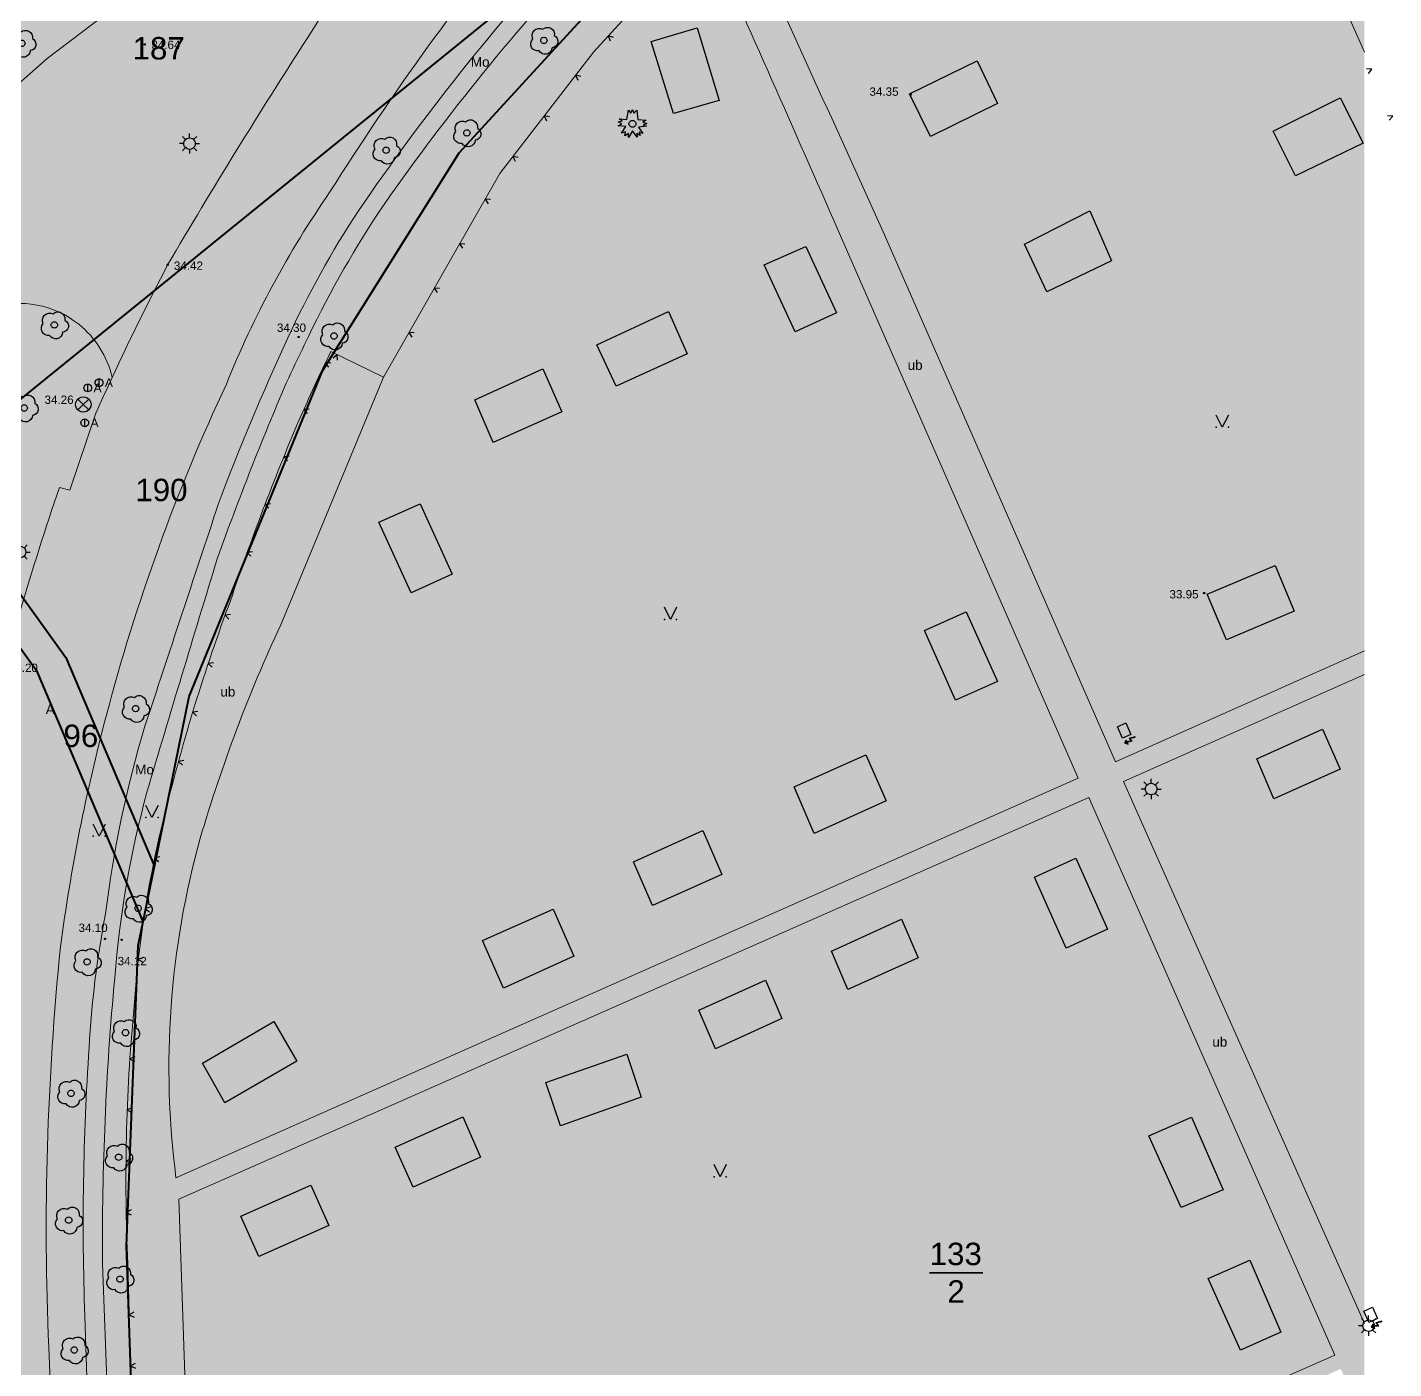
# Model space of a CAD drawing. Header units: metres. Extents: x 363857 to 365179, y 5807840 to 5809004.
# Drawn here: x 364895.6 to 365002.3, y 5808185.4 to 5808290.2 of the extents above; entities that cross this region are included whole.
import ezdxf

# ---------------------------------------------------------------- set-up
doc = ezdxf.new("R2010")
doc.units = ezdxf.units.M
doc.header["$LTSCALE"] = 0.5
doc.linetypes.add('LF11.26', pattern=[0])
doc.layers.get('0').update_dxf_attribs({"color": 1, "linetype": 'CONTINUOUS'})
for name, color, linetype in [('Flurstücksgrenze', 5, 'CONTINUOUS'), ('Stk.Abwasserentsorgung', 1, 'CONTINUOUS'), ('Stk.Befestigungsarten', 1, 'CONTINUOUS'), ('Stk.Beleuchtung', 1, 'CONTINUOUS'), ('Stk.Bäume', 1, 'CONTINUOUS'), ('Stk.Einfriedungen', 1, 'CONTINUOUS'), ('Stk.Gebäude', 202, 'CONTINUOUS'), ('Stk.Geländehöhen', 1, 'CONTINUOUS'), ('Stk.Grünflächen', 1, 'CONTINUOUS'), ('Stk.Stromversorgung', 1, 'CONTINUOUS'), ('Stk.Topografie allgemein', 1, 'CONTINUOUS'), ('Stk.Ver- und Entsorgungsanlagen allgemein', 1, 'CONTINUOUS')]:
    doc.layers.add(name, color=color, linetype=linetype)
doc.styles.add('Arial', font='Arial.ttf')
doc.styles.add('TA  11.0401.0000', font='Arial.ttf')

# ---------------------------------------------------------------- blocks, each defined once
blk = doc.blocks.new('S11..378')
at = {"color": 0, "lineweight": -2}
blk.add_lwpolyline([(-0.025, 0.05), (0, 0), (0.025, 0.05)], dxfattribs=at)
blk = doc.blocks.new('Geländehöhe')
at = {"color": 0, "lineweight": -2}
for points in [[(0.0087, -0.005, -0.5773503), (-0.0087, -0.005, -0.5773503), (0, 0.01, -0.5773503)], [(0.0043, -0.0025, -0.5773503), (-0.0043, -0.0025, -0.5773503), (0, 0.005, -0.5773503)]]:
    blk.add_lwpolyline(points, format="xyb", close=True, dxfattribs=at)
blk = doc.blocks.new('S11..60')
at = {"color": 0, "lineweight": -2}
for points in [[(0.165, 0.075, -0.7675055), (0.13, -0.115, -0.7475991), (-0.075, -0.165, -0.7388858), (-0.175, 0.02, -0.7315501), (-0.02, 0.175, -0.7388858)], [(0.0433, -0.025, -0.5773503), (-0.0433, -0.025, -0.5773503), (0, 0.05, -0.5773503)]]:
    blk.add_lwpolyline(points, format="xyb", close=True, dxfattribs=at)
blk = doc.blocks.new('Nadelbaum')
at = {"color": 0, "lineweight": -2}
blk.add_lwpolyline([(0.185, 0.155), (0.475, 0.125), (0.365, 0.06), (0.5, 0.015), (0.37, -0.045), (0.49, -0.085), (0.21, -0.12), (0.36, -0.335), (0.235, -0.285), (0.265, -0.41), (0.155, -0.34), (0.16, -0.465), (0, -0.245), (-0.14, -0.47), (-0.14, -0.34), (-0.26, -0.415), (-0.24, -0.28), (-0.375, -0.32), (-0.225, -0.09), (-0.49, -0.07), (-0.37, 0), (-0.49, 0.07), (-0.355, 0.1), (-0.46, 0.175), (-0.195, 0.145), (-0.135, 0.475), (-0.06, 0.365), (0, 0.495), (0.05, 0.37), (0.15, 0.475)], close=True, dxfattribs=at)
blk.add_lwpolyline([(0.1039, -0.06, -0.5773503), (-0.1039, -0.06, -0.5773503), (0, 0.12, -0.5773503)], format="xyb", close=True, dxfattribs=at)
blk = doc.blocks.new('S11..124')
at = {"color": 0, "lineweight": -2}
for points in [[(-0.1, 0), (-0.175, 0)], [(-0.075, 0.075), (-0.125, 0.125)], [(0, 0.1), (0, 0.175)], [(0.075, 0.075), (0.125, 0.125)], [(0.1, 0), (0.175, 0)], [(-0.075, -0.075), (-0.125, -0.125)], [(0, -0.1), (0, -0.175)], [(0.075, -0.075), (0.125, -0.125)]]:
    blk.add_lwpolyline(points, dxfattribs=at)
blk.add_lwpolyline([(0.0866, -0.05, -0.5773503), (-0.0866, -0.05, -0.5773503), (0, 0.1, -0.5773503)], format="xyb", close=True, dxfattribs=at)
blk = doc.blocks.new('Schaltschrank mit Blitz')
at = {"lineweight": -2}
blk.add_hatch(color=0, dxfattribs=at).paths.add_polyline_path([(0.3387, -0.045), (0.2746, -0.1092), (0.2292, -0.0454), (0.2809, -0.0446), (0.2999, 0.064), (0.2234, 0.0322), (0.2487, 0.1804), (0.2546, 0.1802), (0.2297, 0.0388), (0.2999, 0.0713), (0.3064, 0.0709), (0.2876, -0.0448)], flags=0)
at = {"color": 0, "lineweight": -2}
for points in [[(-0.15, 0.1125), (0.15, 0.1125), (0.15, -0.1125), (-0.15, -0.1125)], [(0.2546, 0.1802), (0.2487, 0.1804), (0.2234, 0.0322), (0.2999, 0.064), (0.2809, -0.0446), (0.2292, -0.0454), (0.2746, -0.1092), (0.3387, -0.045), (0.2876, -0.0448), (0.3064, 0.0709), (0.2999, 0.0713), (0.2297, 0.0388)]]:
    blk.add_lwpolyline(points, close=True, dxfattribs=at)
blk = doc.blocks.new('S11..146', base_point=(0, 0.25))
at = {"color": 0, "lineweight": -2}
blk.add_lwpolyline([(0.05, 0.35), (0, 0.25), (-0.05, 0.35)], dxfattribs=at)
for p in [(-0.05, 0.25), (0.05, 0.25)]:
    blk.add_point(p, dxfattribs=at)
blk = doc.blocks.new('S11..36')
at = {"color": 0, "lineweight": -2}
blk.add_lwpolyline([(0.065, -0.0375, -0.5773503), (-0.065, -0.0375, -0.5773503), (0, 0.075, -0.5773503)], format="xyb", close=True, dxfattribs=at)
for points in [[(-0.05, 0.05), (0, 0), (-0.05, -0.05)], [(0.05, -0.05), (0, 0), (0.05, 0.05)]]:
    blk.add_lwpolyline(points, dxfattribs=at)
blk = doc.blocks.new('Schieber Abwasser')
at = {"color": 0, "lineweight": -2}
blk.add_lwpolyline([(0.0346, -0.02, -0.5773503), (-0.0346, -0.02, -0.5773503), (0, 0.04, -0.5773503)], format="xyb", close=True, dxfattribs=at)
blk.add_lwpolyline([(0, -0.04), (0, 0.04)], dxfattribs=at)
at = {"color": 0, "lineweight": -2, "insert": (0.0605, -0.0445), "char_height": 0.09, "attachment_point": 7, "line_spacing_factor": 0.84, "style": 'Arial'}
blk.add_mtext('A', dxfattribs=at)

msp = doc.modelspace()

# ---------------------------------------------------------------- hatches: boundary and pattern name
at = {"layer": 'Stk.Befestigungsarten', "lineweight": 18}
for points in [[(364967.276, 5808331.0833, 0.00152452), (364947.2687, 5808312.267, 0.0361057), (364935.1584, 5808299.3872, 0.03147351), (364919.2252, 5808277.2966, 0.05602187), (364911.1368, 5808262.2924), (364902.2198, 5808262.8125, -0.01168492), (364906.5514, 5808271.6072, -0.00993175), (364917.4421, 5808289.2934, -0.00445647), (364922.5557, 5808297.086), (364923.2316, 5808299.6046), (364927.1619, 5808303.4819), (364934.8195, 5808311.0909, 0.00964834), (364936.6803, 5808312.6747), (364942.3735, 5808318.4), (364954.4652, 5808330.6479)], [(364898.1865, 5808218.3616, 0.03551178), (364897.263, 5808187.0591), (364889.2926, 5808190.4137), (364889.5062, 5808204.6667, -0.05356983), (364891.0618, 5808228.4691, -0.0270121), (364893.7669, 5808240.2151, -0.00416719), (364895.03, 5808244.5855, -0.00926358), (364898.0977, 5808254.2212), (364898.927, 5808254.0226), (364900.9513, 5808260.0244, -0.00365048), (364902.2198, 5808262.8125), (364911.1368, 5808262.2924, 0.04512722), (364901.7527, 5808236.3726, 0.03194782)], [(364899.5785, 5808116.3464), (364900.5466, 5808092.9277), (364901.0526, 5808076.1702, 0.03514524), (364901.4402, 5808072.732, 0.04138405), (364902.5078, 5808068.8022), (364892.8625, 5808066.4653, 0.00813398), (364892.618, 5808074.06), (364896.648, 5808078.39), (364896.293, 5808095.26), (364896.11, 5808102.108), (364896.06, 5808109.159), (364895.755, 5808120.779), (364895.232, 5808127.815), (364891.064, 5808127.52), (364889.2926, 5808190.4137), (364897.263, 5808187.0591), (364897.8785, 5808173.6299), (364898.2826, 5808165.7396)]]:
    msp.add_hatch(color=9, dxfattribs=at).paths.add_polyline_path(points, flags=0)
at = {"layer": 'Stk.Befestigungsarten', "lineweight": 18, "true_color": 0xdcbe9c}
for points in [[(364864.3972, 5808260.0193), (364887.77, 5808279.4475), (364897.1465, 5808287.7286), (364908.049, 5808296.0104, -0.00637494), (364912.0024, 5808302.5644, -0.01560908), (364922.3763, 5808318.1677), (364925.457, 5808316.3547, 0.10418432), (364922.3051, 5808310.6199, 0.08596126), (364921.6386, 5808305.2432, 0.21340484), (364923.7489, 5808303.0983, 0.24721083), (364927.1619, 5808303.4819), (364923.2316, 5808299.6046), (364922.5557, 5808297.086, 0.00445647), (364917.4421, 5808289.2934, 0.00993175), (364906.5514, 5808271.6072, 0.01168492), (364902.2198, 5808262.8125, 0.16923501), (364899.6084, 5808266.9635, 0.24862153), (364892.7498, 5808268.2569, 0.02079332), (364886.6812, 5808266.4776, 0.01829865), (364881.4788, 5808264.4992), (364863.4616, 5808251.0525), (364846.6752, 5808237.9449), (364841.525, 5808233.35), (364841.172, 5808241.181)], [(364962.4298, 5808274.1858), (364980.5537, 5808232.793), (365000, 5808241.4576), (365000, 5808239.6022), (364981.1909, 5808231.2549), (364978.469, 5808230.0222), (364907.4281, 5808198.6441), (364907.2041, 5808200.3052), (364977.6551, 5808231.5315), (364958.9095, 5808274.2911, 0.00203429), (364948.5164, 5808297.7644), (364950.7647, 5808299.9898, 0.00149087)], [(364909.0976, 5808226.8465, 0.10014448), (364907.2041, 5808200.3052), (364907.4281, 5808198.6441), (364903.4536, 5808193.6133, -0.03538084), (364903.9077, 5808213.3847, -0.04682235), (364906.3965, 5808228.9487, -0.0297885), (364911.4552, 5808245.3764, -0.01882484), (364916.8018, 5808259.4583, -0.00739852), (364919.2913, 5808264.8313), (364923.3961, 5808262.8378), (364915.3803, 5808243.5025, 0.03683035)], [(364981.1909, 5808231.2549), (365000, 5808188.9417), (365000, 5808186.175), (364998.1523, 5808185.3824), (364909.1099, 5808146.0771), (364909.18, 5808147.545), (364997.6914, 5808186.4711), (364978.469, 5808230.0222)], [(364905.6346, 5808117.6307), (364904.3603, 5808157.6746), (364903.4536, 5808193.6133), (364907.4281, 5808198.6441), (364909.18, 5808147.545), (364909.1099, 5808146.0771), (364911.293, 5808100.3966), (364909.2097, 5808100.6204), (364906.2651, 5808100.6962)], [(365000, 5808181.2498), (364998.1523, 5808185.3824), (365000, 5808186.175)]]:
    msp.add_hatch(color=31, dxfattribs=at).paths.add_polyline_path(points, flags=0)
at = {"layer": 'Stk.Befestigungsarten', "lineweight": 18, "true_color": 0xfcddb3}
for points in [[(364921.4454, 5808275.8155, -0.0356486), (364938.0328, 5808296.7192), (364939.1105, 5808295.7185, 0.03586865), (364923.043, 5808275.7295, 0.03472016), (364917.2244, 5808265.3402), (364915.9412, 5808265.904, -0.0381189)], [(364902.4203, 5808215.9239, 0.02528122), (364901.4711, 5808193.6279), (364900.0855, 5808189.5224, -0.02558435), (364900.419, 5808210.485, -0.03470506), (364901.7019, 5808220.9275, -0.04218123), (364904.7805, 5808235.5772, -0.00072718), (364910.502, 5808252.8962, -0.01890866), (364915.9412, 5808265.904), (364917.2244, 5808265.3402, 0.00942715), (364915.8388, 5808262.415, 0.01622836), (364910.4507, 5808248.7137, 0.00283236), (364904.9345, 5808230.4196, 0.04697782)], [(364903.3488, 5808136.4949), (364904.5287, 5808100.7408), (364904.6383, 5808092.8829), (364905.7836, 5808068.9164), (364904.3605, 5808068.9605), (364903.0872, 5808093.0484), (364902.5265, 5808117.8791), (364901.1202, 5808156.2488), (364900.0855, 5808189.5224), (364901.4711, 5808193.6279), (364902.3499, 5808168.9172)]]:
    msp.add_hatch(color=41, dxfattribs=at).paths.add_polyline_path(points, flags=0)
at = {"layer": 'Stk.Gebäude', "lineweight": 18, "true_color": 0xffffff}
for points in [[(364946.042, 5808283.418), (364944.313, 5808289.04), (364947.91, 5808290.112), (364949.626, 5808284.449)], [(364971.359, 5808284.201), (364966.113, 5808281.636), (364964.486, 5808284.953), (364969.768, 5808287.534)], [(364998.117, 5808284.647), (364999.894, 5808281.096), (364994.63, 5808278.557), (364992.879, 5808282.039)], [(364973.466, 5808273.217), (364978.55, 5808275.829), (364980.261, 5808271.921), (364975.2, 5808269.496)], [(364958.769, 5808267.857), (364955.545, 5808266.382), (364953.126, 5808271.614), (364956.381, 5808273.05)], [(364941.576, 5808262.121), (364940.063, 5808265.363), (364945.648, 5808267.953), (364947.13, 5808264.649)], [(364935.851, 5808263.484), (364937.341, 5808260.14), (364931.982, 5808257.737), (364930.531, 5808261.054)], [(364926.262, 5808252.947), (364928.761, 5808247.439), (364925.571, 5808245.993), (364923.052, 5808251.508)], [(364994.525, 5808244.564), (364989.224, 5808242.333), (364987.711, 5808245.882), (364993.039, 5808248.13)], [(364971.349, 5808239.062), (364968.068, 5808237.6), (364965.649, 5808243.05), (364968.908, 5808244.51)], [(364992.936, 5808229.902), (364991.6, 5808233.02), (364996.715, 5808235.344), (364998.113, 5808232.231)], [(364961.058, 5808233.347), (364962.65, 5808229.747), (364957.043, 5808227.206), (364955.464, 5808230.843)], [(364944.424, 5808221.566), (364942.92, 5808224.994), (364948.33, 5808227.425), (364949.818, 5808223.988)], [(364974.228, 5808223.78), (364977.469, 5808225.284), (364979.941, 5808219.725), (364976.699, 5808218.236)], [(364938.261, 5808217.613), (364932.765, 5808215.111), (364931.128, 5808218.833), (364936.665, 5808221.298)], [(364959.665, 5808215.023), (364958.384, 5808218.012), (364963.866, 5808220.496), (364965.162, 5808217.484)], [(364949.332, 5808210.384), (364948.019, 5808213.399), (364953.231, 5808215.736), (364954.509, 5808212.743)], [(364916.629, 5808209.418), (364911.011, 5808206.166), (364909.278, 5808209.254), (364914.833, 5808212.51)], [(364937.238, 5808204.372), (364936.089, 5808207.756), (364942.402, 5808209.965), (364943.528, 5808206.599)], [(364930.983, 5808201.911), (364925.722, 5808199.578), (364924.329, 5808202.713), (364929.59, 5808205.081)], [(364983.176, 5808203.581), (364986.489, 5808205.052), (364988.983, 5808199.37), (364985.684, 5808198.002)], [(364919.127, 5808196.592), (364913.681, 5808194.161), (364912.279, 5808197.315), (364917.742, 5808199.746)], [(364987.788, 5808192.45), (364991.052, 5808193.877), (364993.479, 5808188.25), (364990.312, 5808186.855)]]:
    msp.add_hatch(color=7, dxfattribs=at).paths.add_polyline_path(points, flags=0)
at = {"layer": 'Stk.Gebäude', "lineweight": 18, "true_color": 0xb3b3b3}
for points in [[(364946.042, 5808283.418), (364944.313, 5808289.04), (364947.91, 5808290.112), (364949.626, 5808284.449)], [(364971.359, 5808284.201), (364966.113, 5808281.636), (364964.486, 5808284.953), (364969.768, 5808287.534)], [(364998.117, 5808284.647), (364999.894, 5808281.096), (364994.63, 5808278.557), (364992.879, 5808282.039)], [(364973.466, 5808273.217), (364978.55, 5808275.829), (364980.261, 5808271.921), (364975.2, 5808269.496)], [(364958.769, 5808267.857), (364955.545, 5808266.382), (364953.126, 5808271.614), (364956.381, 5808273.05)], [(364941.576, 5808262.121), (364940.063, 5808265.363), (364945.648, 5808267.953), (364947.13, 5808264.649)], [(364935.851, 5808263.484), (364937.341, 5808260.14), (364931.982, 5808257.737), (364930.531, 5808261.054)], [(364926.262, 5808252.947), (364928.761, 5808247.439), (364925.571, 5808245.993), (364923.052, 5808251.508)], [(364994.525, 5808244.564), (364989.224, 5808242.333), (364987.711, 5808245.882), (364993.039, 5808248.13)], [(364971.349, 5808239.062), (364968.068, 5808237.6), (364965.649, 5808243.05), (364968.908, 5808244.51)], [(364992.936, 5808229.902), (364991.6, 5808233.02), (364996.715, 5808235.344), (364998.113, 5808232.231)], [(364961.058, 5808233.347), (364962.65, 5808229.747), (364957.043, 5808227.206), (364955.464, 5808230.843)], [(364944.424, 5808221.566), (364942.92, 5808224.994), (364948.33, 5808227.425), (364949.818, 5808223.988)], [(364974.228, 5808223.78), (364977.469, 5808225.284), (364979.941, 5808219.725), (364976.699, 5808218.236)], [(364938.261, 5808217.613), (364932.765, 5808215.111), (364931.128, 5808218.833), (364936.665, 5808221.298)], [(364959.665, 5808215.023), (364958.384, 5808218.012), (364963.866, 5808220.496), (364965.162, 5808217.484)], [(364949.332, 5808210.384), (364948.019, 5808213.399), (364953.231, 5808215.736), (364954.509, 5808212.743)], [(364916.629, 5808209.418), (364911.011, 5808206.166), (364909.278, 5808209.254), (364914.833, 5808212.51)], [(364937.238, 5808204.372), (364936.089, 5808207.756), (364942.402, 5808209.965), (364943.528, 5808206.599)], [(364930.983, 5808201.911), (364925.722, 5808199.578), (364924.329, 5808202.713), (364929.59, 5808205.081)], [(364983.176, 5808203.581), (364986.489, 5808205.052), (364988.983, 5808199.37), (364985.684, 5808198.002)], [(364919.127, 5808196.592), (364913.681, 5808194.161), (364912.279, 5808197.315), (364917.742, 5808199.746)], [(364987.788, 5808192.45), (364991.052, 5808193.877), (364993.479, 5808188.25), (364990.312, 5808186.855)]]:
    msp.add_hatch(color=253, dxfattribs=at).paths.add_polyline_path(points, flags=0)
at = {"layer": 'Stk.Grünflächen', "lineweight": 18, "true_color": 0xe0ffd9}
for points in [[(364967.276, 5808331.0833, -0.15231076), (364970.4023, 5808332.492, -0.06306016), (364949.6047, 5808307.9248), (364950.6999, 5808306.7528), (364951.4583, 5808300.6763), (364950.7647, 5808299.9898), (364948.5164, 5808297.7644), (364939.7957, 5808288.2139), (364932.4879, 5808278.7456), (364923.3961, 5808262.8378), (364919.2913, 5808264.8313), (364917.2244, 5808265.3402, -0.03472016), (364923.043, 5808275.7295, -0.03586865), (364939.1105, 5808295.7185), (364938.0328, 5808296.7192, 0.0356486), (364921.4454, 5808275.8155, 0.0381189), (364915.9412, 5808265.904), (364911.1368, 5808262.2924, -0.05602187), (364919.2252, 5808277.2966, -0.03147351), (364935.1584, 5808299.3872, -0.0361057), (364947.2687, 5808312.267, -0.00152452)], [(364989.4114, 5808322.9411, -0.04880214), (364997.0138, 5808317.0052, -0.01852219), (365000, 5808313.9138), (365000, 5808288.2074), (364991.6426, 5808307.0568), (364988.8583, 5808310.1824), (364982.744, 5808317.0462)], [(364962.4298, 5808274.1858, -0.00149087), (364950.7647, 5808299.9898), (364951.4583, 5808300.6763), (364988.8583, 5808310.1824), (364991.6426, 5808307.0568), (365000, 5808288.2074), (365000, 5808241.4576), (364980.5537, 5808232.793)], [(364910.2563, 5808304.9023), (364912.0024, 5808302.5644, 0.00637494), (364908.049, 5808296.0104), (364897.1465, 5808287.7286), (364887.77, 5808279.4475), (364864.3972, 5808260.0193), (364841.172, 5808241.181), (364820.5383, 5808240.1479), (364836.5151, 5808253.135), (364875.4346, 5808285.6003), (364890.4642, 5808297.6081), (364905.3259, 5808309.7896), (364908.8533, 5808306.2222)], [(364948.5164, 5808297.7644, -0.00203429), (364958.9095, 5808274.2911), (364977.6551, 5808231.5315), (364907.2041, 5808200.3052, -0.10014448), (364909.0976, 5808226.8465, -0.03683035), (364915.3803, 5808243.5025), (364923.3961, 5808262.8378), (364932.4879, 5808278.7456), (364939.7957, 5808288.2139)], [(364859.228, 5808209.266), (364859.873, 5808210.241), (364861.485, 5808212.035), (364865.6242, 5808219.6849), (364841.525, 5808233.35), (364846.6752, 5808237.9449), (364863.4616, 5808251.0525), (364881.4788, 5808264.4992, -0.01829865), (364886.6812, 5808266.4776, -0.02079332), (364892.7498, 5808268.2569, -0.24862153), (364899.6084, 5808266.9635, -0.16923501), (364902.2198, 5808262.8125, 0.00365048), (364900.9513, 5808260.0244), (364898.927, 5808254.0226), (364898.0977, 5808254.2212, 0.00926358), (364895.03, 5808244.5855, 0.00416719), (364893.7669, 5808240.2151, 0.0270121), (364891.0618, 5808228.4691, 0.05356983), (364889.5062, 5808204.6667), (364889.2926, 5808190.4137), (364882.507, 5808196.2735), (364869.5503, 5808204.0197), (364867.5976, 5808205.4228)], [(364898.1865, 5808218.3616, -0.03194782), (364901.7527, 5808236.3726, -0.04512722), (364911.1368, 5808262.2924), (364915.9412, 5808265.904, 0.01890866), (364910.502, 5808252.8962, 0.00072718), (364904.7805, 5808235.5772, 0.04218123), (364901.7019, 5808220.9275, 0.03470506), (364900.419, 5808210.485, 0.02558435), (364900.0855, 5808189.5224), (364897.263, 5808187.0591, -0.03551178)], [(364902.4203, 5808215.9239, -0.04697782), (364904.9345, 5808230.4196, -0.00283236), (364910.4507, 5808248.7137, -0.01622836), (364915.8388, 5808262.415, -0.00942715), (364917.2244, 5808265.3402), (364919.2913, 5808264.8313, 0.00739852), (364916.8018, 5808259.4583, 0.01882484), (364911.4552, 5808245.3764, 0.0297885), (364906.3965, 5808228.9487, 0.04682235), (364903.9077, 5808213.3847, 0.03538084), (364903.4536, 5808193.6133), (364901.4711, 5808193.6279, -0.02528122)], [(365000, 5808188.9417), (364981.1909, 5808231.2549), (365000, 5808239.6022)], [(364997.6914, 5808186.4711), (364909.18, 5808147.545), (364907.4281, 5808198.6441), (364978.469, 5808230.0222)], [(364905.6346, 5808117.6307), (364906.2651, 5808100.6962), (364904.5287, 5808100.7408), (364903.3488, 5808136.4949), (364902.3499, 5808168.9172), (364901.4711, 5808193.6279), (364903.4536, 5808193.6133), (364904.3603, 5808157.6746)], [(364899.5785, 5808116.3464), (364898.2826, 5808165.7396), (364897.8785, 5808173.6299), (364897.263, 5808187.0591), (364900.0855, 5808189.5224), (364901.1202, 5808156.2488), (364902.5265, 5808117.8791), (364903.0872, 5808093.0484), (364904.3605, 5808068.9605), (364902.5078, 5808068.8022, -0.04138405), (364901.4402, 5808072.732, -0.03514524), (364901.0526, 5808076.1702), (364900.5466, 5808092.9277)]]:
    msp.add_hatch(color=254, dxfattribs=at).paths.add_polyline_path(points, flags=0)

# ---------------------------------------------------------------- linework, layer by layer
at = {"layer": 'Flurstücksgrenze', "color": 7, "linetype": 'Continuous', "lineweight": 40}
for p, q in [((364972.471, 5808323.928), (364888.125, 5808255.495)), ((364888.125, 5808255.495), (364898.602, 5808240.946)), ((364896.394, 5808239.787), (364886.197, 5808253.93)), ((364898.602, 5808240.946), (364905.516, 5808224.632)), ((364904.638, 5808220.334), (364896.394, 5808239.787))]:
    msp.add_line(p, q, dxfattribs=at)
at = {"layer": 'Flurstücksgrenze', "color": 7, "linetype": 'Continuous', "lineweight": 35}
msp.add_line((364966.0502, 5808192.89), (364970.1978, 5808192.89), dxfattribs=at)
at = {"layer": 'Flurstücksgrenze', "color": 7, "linetype": 'Continuous', "lineweight": 40}
for points in [[(364903.332, 5808194.999), (364904.254, 5808218.454), (364904.638, 5808220.334), (364905.516, 5808224.632), (364908.227, 5808237.905), (364918.653, 5808263.333), (364929.328, 5808280.356), (364942.372, 5808294.611), (364972.471, 5808323.928), (364978.236, 5808328.568), (365000, 5808312.7838)], [(365000, 5808102.8847), (364975.188, 5808090.842), (364931.686, 5808071.918), (364907.842, 5808064.213), (364903.332, 5808194.999)]]:
    msp.add_lwpolyline(points, dxfattribs=at)
at = {"layer": 'Stk.Einfriedungen', "color": 7, "linetype": 'LF11.26', "lineweight": 18}
for p, q in [((365000, 5808288.2074), (364991.6426, 5808307.0568)), ((364923.3961, 5808262.8378, 34.564), (364919.2913, 5808264.8313, 34.411)), ((364903.4536, 5808193.6133), (364904.3603, 5808157.6746))]:
    msp.add_line(p, q, dxfattribs=at)
msp.add_lwpolyline([(364923.3961, 5808262.8378), (364932.4879, 5808278.7456), (364939.7957, 5808288.2139), (364948.5164, 5808297.7644)], dxfattribs=at)
for centre, radius, start, end in [((365099.5931, 5808178.0279, 34.362), 200.1089, 154.292257, 155.987843), ((365101.0744, 5808181.4379), 200.1089, 157.052374, 161.366201), ((365046.673, 5808194.7451), 144.3862, 159.471951, 166.296955), ((364988.0713, 5808207.9073), 84.3416, 165.55336, 176.276421), ((365043.2099, 5808200.2944), 139.9159, 174.631634, 182.736945)]:
    msp.add_arc(centre, radius, start, end, dxfattribs=at)
at = {"layer": 'Stk.Gebäude', "color": 7, "linetype": 'Continuous', "lineweight": 25}
for points in [[(364946.042, 5808283.418), (364944.313, 5808289.04), (364947.91, 5808290.112), (364949.626, 5808284.449), (364946.042, 5808283.418)], [(364971.359, 5808284.201), (364966.113, 5808281.636), (364964.486, 5808284.953), (364969.768, 5808287.534), (364971.359, 5808284.201)], [(364998.117, 5808284.647), (364999.894, 5808281.096), (364994.63, 5808278.557), (364992.879, 5808282.039), (364998.117, 5808284.647)], [(364973.466, 5808273.217), (364978.55, 5808275.829), (364980.261, 5808271.921), (364975.2, 5808269.496), (364973.466, 5808273.217)], [(364958.769, 5808267.857), (364955.545, 5808266.382), (364953.126, 5808271.614), (364956.381, 5808273.05), (364958.769, 5808267.857)], [(364941.576, 5808262.121), (364940.063, 5808265.363), (364945.648, 5808267.953), (364947.13, 5808264.649), (364941.576, 5808262.121)], [(364935.851, 5808263.484), (364937.341, 5808260.14), (364931.982, 5808257.737), (364930.531, 5808261.054), (364935.851, 5808263.484)], [(364926.262, 5808252.947), (364928.761, 5808247.439), (364925.571, 5808245.993), (364923.052, 5808251.508), (364926.262, 5808252.947)], [(364994.525, 5808244.564), (364989.224, 5808242.333), (364987.711, 5808245.882), (364993.039, 5808248.13), (364994.525, 5808244.564)], [(364971.349, 5808239.062), (364968.068, 5808237.6), (364965.649, 5808243.05), (364968.908, 5808244.51), (364971.349, 5808239.062)], [(364992.936, 5808229.902), (364991.6, 5808233.02), (364996.715, 5808235.344), (364998.113, 5808232.231), (364992.936, 5808229.902)], [(364961.058, 5808233.347), (364962.65, 5808229.747), (364957.043, 5808227.206), (364955.464, 5808230.843), (364961.058, 5808233.347)], [(364944.424, 5808221.566), (364942.92, 5808224.994), (364948.33, 5808227.425), (364949.818, 5808223.988), (364944.424, 5808221.566)], [(364974.228, 5808223.78), (364977.469, 5808225.284), (364979.941, 5808219.725), (364976.699, 5808218.236), (364974.228, 5808223.78)], [(364938.261, 5808217.613), (364932.765, 5808215.111), (364931.128, 5808218.833), (364936.665, 5808221.298), (364938.261, 5808217.613)], [(364959.665, 5808215.023), (364958.384, 5808218.012), (364963.866, 5808220.496), (364965.162, 5808217.484), (364959.665, 5808215.023)], [(364949.332, 5808210.384), (364948.019, 5808213.399), (364953.231, 5808215.736), (364954.509, 5808212.743), (364949.332, 5808210.384)], [(364916.629, 5808209.418), (364911.011, 5808206.166), (364909.278, 5808209.254), (364914.833, 5808212.51), (364916.629, 5808209.418)], [(364937.238, 5808204.372), (364936.089, 5808207.756), (364942.402, 5808209.965), (364943.528, 5808206.599), (364937.238, 5808204.372)], [(364930.983, 5808201.911), (364925.722, 5808199.578), (364924.329, 5808202.713), (364929.59, 5808205.081), (364930.983, 5808201.911)], [(364983.176, 5808203.581), (364986.489, 5808205.052), (364988.983, 5808199.37), (364985.684, 5808198.002), (364983.176, 5808203.581)], [(364919.127, 5808196.592), (364913.681, 5808194.161), (364912.279, 5808197.315), (364917.742, 5808199.746), (364919.127, 5808196.592)], [(364987.788, 5808192.45), (364991.052, 5808193.877), (364993.479, 5808188.25), (364990.312, 5808186.855), (364987.788, 5808192.45)]]:
    msp.add_lwpolyline(points, close=True, dxfattribs=at)
at = {"layer": 'Stk.Topografie allgemein', "color": 7, "linetype": 'Continuous', "lineweight": 9}
for p, q in [((364897.1465, 5808287.7286, 34.841), (364908.049, 5808296.0104, 34.764)), ((364887.77, 5808279.4475, 34.594), (364897.1465, 5808287.7286, 34.841)), ((364962.4298, 5808274.1858), (364980.5537, 5808232.793)), ((364900.9513, 5808260.0244, 34.262), (364898.927, 5808254.0226, 34.155)), ((364898.927, 5808254.0226, 34.155), (364898.0977, 5808254.2212, 34.155)), ((364980.5537, 5808232.793), (365000, 5808241.4576)), ((364902.3499, 5808168.9172), (364901.4711, 5808193.6279)), ((364900.0855, 5808189.5224), (364901.1202, 5808156.2488)), ((364897.8785, 5808173.6299), (364897.263, 5808187.0591))]:
    msp.add_line(p, q, dxfattribs=at)
msp.add_lwpolyline([(364948.5164, 5808297.7644, -0.00203429), (364958.9095, 5808274.2911), (364977.6551, 5808231.5315), (364907.2041, 5808200.3052, -0.10014448), (364909.0976, 5808226.8465, -0.03683035), (364915.3803, 5808243.5025), (364923.3961, 5808262.8378)], format="xyb", dxfattribs=at)
msp.add_lwpolyline([(365000, 5808188.9417), (364981.1909, 5808231.2549), (365000, 5808239.6022)], dxfattribs=at)
msp.add_lwpolyline([(364997.6914, 5808186.4711), (364909.18, 5808147.545), (364907.4281, 5808198.6441), (364978.469, 5808230.0222), (364997.6914, 5808186.4711)], close=True, dxfattribs=at)
for centre, radius, start, end in [((369283.6028, 5810243.1781), 4748.6279, 204.1552475, 204.4969285), ((365102.4878, 5808161.9069), 216.564, 140.59296, 147.803776), ((365357.1415, 5808006.3314, 35.002), 522.8796, 146.215951, 147.237291), ((365076.1483, 5808170.0894), 187.3793, 137.484172, 145.65077), ((365070.2183, 5808173.8796), 178.9804, 137.0986, 145.315566), ((365357.1463, 5808006.3388, 34.67), 522.8796, 147.238267, 149.514381), ((364981.9278, 5808233.813), 76.3049, 145.259042, 158.084902), ((364983.6027, 5808234.8133), 74.4628, 146.589076, 155.321056), ((364994.8509, 5808228.6889), 85.844, 146.771649, 154.725728), ((365092.5234, 5808174.5475, 34.37), 209.7765, 152.43972, 155.117584), ((364894.9589, 5808261.1399, 34.336), 7.452, 51.396758, 107.244298), ((364894.9577, 5808261.1408, 34.305), 7.452, 12.963194, 51.384956), ((365085.1421, 5808187.5117), 186.4787, 155.141286, 159.474316), ((364994.0985, 5808227.1359), 85.844, 153.573923, 155.734403), ((365092.5235, 5808174.5476, 34.293), 209.7765, 155.117608, 155.954234), ((365049.7452, 5808197.4515), 153.025, 154.929838, 165.265224), ((365124.1595, 5808172.5818), 226.8645, 156.673066, 160.392006), ((365156.584, 5808166.6212, 34.174), 272.9266, 161.278684, 163.40168), ((370861.8263, 5806277.2138), 6270.6923, 161.63519699, 161.80185399), ((366522.4179, 5807752.6803), 1686.5608, 162.8958587, 163.5449867), ((365040.7665, 5808199.4891), 143.8236, 165.140521, 172.459932), ((364989.9127, 5808210.0385), 88.8803, 163.301369, 172.962867), ((364980.6484, 5808209.8216), 78.4657, 164.780945, 175.539558), ((364976.193, 5808206.4759), 75.88, 169.020785, 176.971409), ((365117.8138, 5808196.2172), 220.7409, 174.242484, 182.377767), ((365122.2846, 5808195.3955), 220.8206, 174.66584, 180.458636), ((365104.9563, 5808196.747), 204.9981, 176.15743, 182.019653)]:
    msp.add_arc(centre, radius, start, end, dxfattribs=at)

# ---------------------------------------------------------------- block references
at = {"layer": 'Stk.Abwasserentsorgung', "color": 7, "xscale": 7.5, "yscale": 7.5}
for p in [(364900.3116, 5808261.9922, 34.234), (364901.1952, 5808262.4028, 34.251), (364900.0784, 5808259.2681, 34.218)]:
    msp.add_blockref('Schieber Abwasser', p, dxfattribs=at)
at = {"layer": 'Stk.Beleuchtung', "color": 7, "xscale": 4.5, "yscale": 4.5}
for p in [(364908.2624, 5808281.0762, 34.631), (364895.03, 5808249.1767), (364983.3461, 5808230.6722), (365000.3284, 5808188.7578)]:
    msp.add_blockref('S11..124', p, dxfattribs=at)
at = {"layer": 'Stk.Bäume', "color": 7}
for name, p, xscale, yscale in [('S11..60', (364895.1719, 5808288.9013, 34.883), 4.95, 4.95), ('S11..60', (364935.9272, 5808289.1337), 4.95, 4.95), ('Nadelbaum', (364942.8458, 5808282.6207), 2.25, 2.25), ('S11..60', (364929.9186, 5808281.9082), 4.95, 4.95), ('S11..60', (364923.6097, 5808280.5554), 4.95, 4.95), ('S11..60', (364897.7071, 5808266.9133, 34.381), 4.95, 4.95), ('S11..60', (364919.5379, 5808266.0479, 34.435), 4.95, 4.95), ('S11..60', (364895.3544, 5808260.4229, 34.188), 4.95, 4.95), ('S11..60', (364904.0499, 5808236.9524), 4.95, 4.95), ('S11..60', (364904.2449, 5808221.3539), 4.95, 4.95), ('S11..60', (364900.2612, 5808217.1743), 4.95, 4.95), ('S11..60', (364903.261, 5808211.6414), 4.95, 4.95), ('S11..60', (364899.0023, 5808206.9098), 4.95, 4.95), ('S11..60', (364902.7253, 5808201.9172), 4.95, 4.95), ('S11..60', (364898.8205, 5808197.0035), 4.95, 4.95), ('S11..60', (364902.8269, 5808192.3956), 4.95, 4.95), ('S11..60', (364899.2584, 5808186.86), 4.95, 4.95)]:
    msp.add_blockref(name, p, dxfattribs=dict(at, xscale=xscale, yscale=yscale))
at = {"layer": 'Stk.Einfriedungen', "color": 7, "xscale": 7.5, "yscale": 7.5}
for p, rotation in [((364940.9534, 5808289.4818), 227.6), ((365000.5874, 5808286.8826), 113.911), ((364938.4007, 5808286.4065), 232.3380000000001), ((364935.9568, 5808283.24), 232.3380000000001), ((365002.2087, 5808283.2259), 113.911), ((364933.5128, 5808280.0735), 232.3380000000001), ((364931.3354, 5808276.7291), 240.251), ((364929.3506, 5808273.2563), 240.251), ((364927.3658, 5808269.7834), 240.251), ((364925.3809, 5808266.3106), 240.251), ((364919.798, 5808264.5852, 34.43), 154.096), ((364918.8648, 5808263.9398, 34.395), 244.575), ((364917.1837, 5808260.3103, 34.329), 245.721), ((364915.628, 5808256.6256), 247.93), ((364914.1622, 5808252.9039), 249.076), ((364912.7711, 5808249.1537), 250.221), ((364911.0394, 5808244.2517), 249.948), ((364909.7201, 5808240.4757), 251.535), ((364908.5059, 5808236.6645), 253.122), ((364907.3978, 5808232.8212), 254.71), ((364905.5348, 5808225.2637), 258.124), ((364904.8048, 5808221.3312), 260.842), ((364904.262, 5808217.3686), 263.5590000000001), ((364903.604, 5808209.6039), 266.185), ((364903.395, 5808205.6095), 267.823), ((364903.3002, 5808201.6107), 269.461), ((364903.3197, 5808197.6109), 271.099), ((364903.5545, 5808189.6146), 271.445), ((364903.6554, 5808185.6158), 271.445)]:
    msp.add_blockref('S11..378', p, dxfattribs=dict(at, rotation=rotation))
at = {"layer": 'Stk.Geländehöhen', "color": 7, "xscale": 5, "yscale": 5}
for p in [(364904.7625, 5808288.8192, 34.639), (364964.5768, 5808284.9102, 34.346), (364906.5514, 5808271.6072, 34.418), (364916.7814, 5808265.97, 34.296), (364987.4843, 5808245.9776, 33.946), (364901.6676, 5808218.9725, 34.096), (364902.9661, 5808218.9042, 34.116)]:
    msp.add_blockref('Geländehöhe', p, dxfattribs=at)
at = {"layer": 'Stk.Grünflächen', "color": 7, "xscale": 9.53, "yscale": 9.53}
for p in [(364988.9012, 5808258.9254), (364945.8132, 5808243.9204), (364905.324, 5808228.4368), (364901.2006, 5808226.9793), (364949.6962, 5808200.3878)]:
    msp.add_blockref('S11..146', p, dxfattribs=at)
at = {"layer": 'Stk.Stromversorgung', "color": 7, "xscale": 3.25, "yscale": 3.25}
for p, rotation in [((364981.2409, 5808235.2409), 293.7989999999999), ((365000.4906, 5808189.6113), 294.056)]:
    msp.add_blockref('Schaltschrank mit Blitz', p, dxfattribs=dict(at, rotation=rotation))
at = {"layer": 'Stk.Ver- und Entsorgungsanlagen allgemein', "color": 7, "xscale": 8, "yscale": 8}
msp.add_blockref('S11..36', (364899.9679, 5808260.7026, 34.263), dxfattribs=at)

# ---------------------------------------------------------------- texts
at = {"layer": 'Flurstücksgrenze', "color": 7, "lineweight": 35, "char_height": 1.75, "attachment_point": 7, "line_spacing_factor": 0.84, "style": 'TA  11.0401.0000'}
for s, insert in [('187', (364903.8132, 5808287.618)), ('190', (364904.0262, 5808253.125)), ('96', (364898.4175, 5808233.925)), ('133', (364966.0502, 5808193.4675)), ('2', (364967.4328, 5808190.5625))]:
    msp.add_mtext(s, dxfattribs=dict(at, insert=insert))
at = {"layer": 'Stk.Befestigungsarten', "color": 7, "lineweight": 18, "char_height": 0.75, "attachment_point": 7, "line_spacing_factor": 0.84, "style": 'TA  11.0401.0000'}
for s, insert in [('Mo', (364930.2288, 5808287.0658)), ('ub', (364964.334, 5808263.3942)), ('ub', (364910.6726, 5808237.8847)), ('A', (364897.0304, 5808236.5268)), ('Mo', (364904.022, 5808231.8047)), ('ub', (364988.1286, 5808210.541))]:
    msp.add_mtext(s, dxfattribs=dict(at, insert=insert))
at = {"layer": 'Stk.Geländehöhen', "color": 7, "lineweight": 18, "char_height": 0.65, "attachment_point": 7, "line_spacing_factor": 0.84, "style": 'TA  11.0401.0000'}
for s, insert in [('34.64', (364905.278, 5808288.4538)), ('34.35', (364961.35, 5808284.8)), ('34.42', (364907.0397, 5808271.2097, 34.418)), ('34.30', (364915.0856, 5808266.3628)), ('34.26', (364896.9395, 5808260.7399)), ('33.95', (364984.7789, 5808245.547)), ('34.20', (364894.1493, 5808239.8009, 34.204)), ('34.10', (364899.595, 5808219.5)), ('34.12', (364902.65, 5808216.9))]:
    msp.add_mtext(s, dxfattribs=dict(at, insert=insert))

doc.saveas('drawing.dxf')
